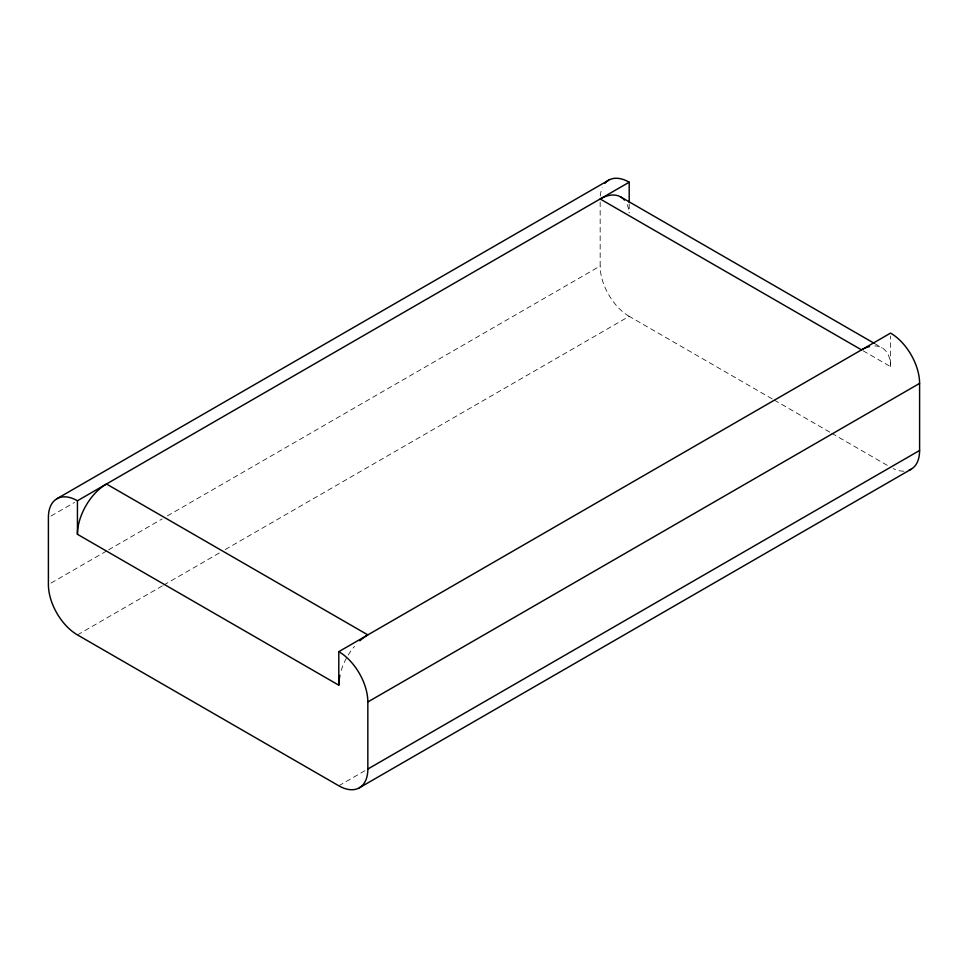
<?xml version="1.0" encoding="UTF-8"?>
<svg xmlns="http://www.w3.org/2000/svg" width="968" height="968" viewBox="0 0 968 968"><rect width="100%" height="100%" fill="white"/><g stroke="black" fill="none" stroke-linecap="round" stroke-linejoin="round"><path stroke-width="0.73" stroke-dasharray="4.84 3.63" d="M51.014 516.017L74.548 502.428M51.014 583.087L107.242 550.623M108.549 549.872L162.152 518.921M167.379 515.908L600.16 266.043L600.16 201.961M77.44 634.899L162.43 585.834M163.737 585.071L219.954 552.619M225.181 549.594L629.2 316.342L772.948 399.336M338.8 785.786L364.948 770.697M874.213 343.313L882.054 347.839M863.117 350.791L890.56 366.642L890.56 336.017M774.255 400.086L830.447 432.527M831.754 433.289L887.946 465.729M629.2 204.079L629.2 212.827M600.281 196.032A41.067 23.716 60 0 1 602.205 187.804M341.208 670.425A41.067 23.716 -60 0 1 354.506 646.346M874.854 345.915A41.067 23.716 -60 0 1 890.56 366.642M627.155 204.575A41.067 23.716 -60 0 1 629.079 212.803M629.2 316.342A41.067 23.716 60 0 1 600.16 266.043M903.894 471.186A41.067 23.716 60 0 1 893.174 468.609"/><path stroke-width="1.45" d="M56.906 498.726L608.666 180.181M77.44 500.771L77.44 534.3L338.8 685.187L338.8 651.658L890.56 333.101A41.067 23.716 60 0 1 919.6 383.401L919.6 450.471L367.84 769.028A41.067 23.716 60 0 1 338.8 785.786L77.44 634.899A41.067 23.716 60 0 1 48.4 584.599L48.4 517.529A41.067 23.716 60 0 1 77.44 500.771L629.2 182.214L629.2 202.627M367.84 769.028L367.84 701.957L919.6 383.401M359.334 787.819L911.094 469.274M620.694 196.94L874.213 343.313M338.8 651.658A41.067 23.716 60 0 1 367.84 701.957M338.8 685.187A41.067 23.716 -60 0 1 339.925 675.313M359.854 640.804A41.067 23.716 -60 0 1 367.84 634.899L106.48 484A41.067 23.716 -60 0 0 77.44 534.3M604.891 183.363A41.067 23.716 60 0 1 629.2 182.214M624.469 200.122A41.067 23.716 -60 0 0 600.16 198.972L861.52 349.871A41.067 23.716 -60 0 1 869.506 346.556M919.6 450.471A41.067 23.716 60 0 1 908.867 470.303"/></g></svg>
